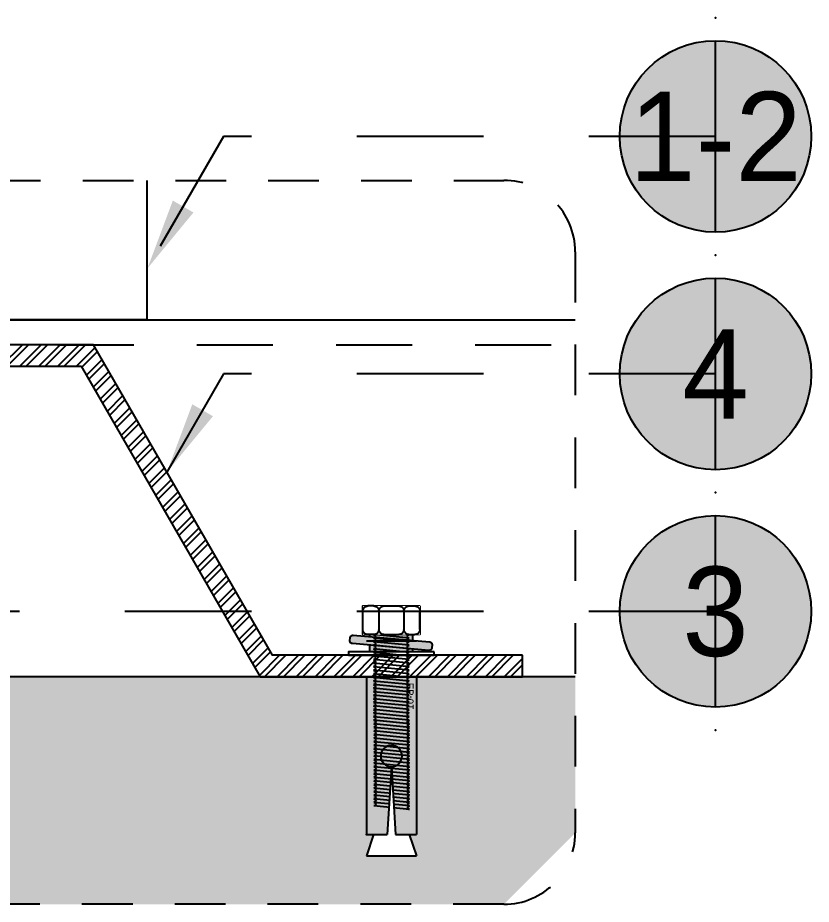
# Model space of a CAD drawing. Header units: millimetres. Extents: x -244126 to 368105, y -173968 to 259060.
# Drawn here: x 42977.8 to 43089, y 14122.6 to 14246.7 of the extents above; entities that cross this region are included whole.
import ezdxf
from ezdxf.enums import TextEntityAlignment as Align
from ezdxf.xclip import XClip

# ---------------------------------------------------------------- set-up
doc = ezdxf.new("R2010")
doc.units = ezdxf.units.MM
doc.header["$MEASUREMENT"] = 0
doc.header["$XCLIPFRAME"] = 0
for name, pattern in [('HIDDEN', [9.525, 6.35, -3.175]), ('TA_HL_001.00', [6.5, 3.55, -2.95]), ('TA_HL_002.00', [13, 7.1, -5.9]), ('TA_HL_003.00000', [19.5, 10.65, -8.85])]:
    doc.linetypes.add(name, pattern=pattern)
for name, color, linetype in [('000 - H A T C H', 8, 'Continuous'), ('000 - L I N E 0.1', 1, 'Continuous'), ('000 - SYMBOL CON', 1, 'Continuous'), ('000 - T E X T', 4, 'Continuous'), ('000 - WIPEOUT', 250, 'Continuous'), ('001 - ASCESSORIES', 1, 'Continuous'), ('002 - STRUCTURAL STEEL', 4, 'Continuous'), ('A04_TUBE SERIES', 7, 'Continuous')]:
    doc.layers.add(name, color=color, linetype=linetype)
doc.styles.add('BROWALLIA', font='BrowalliaUPC.ttf')
doc.styles.add('Cetury Gothic', font='GOTHIC.TTF')

# ---------------------------------------------------------------- blocks, each defined once
blk = doc.blocks.new('*U714')
at = {"layer": '001 - ASCESSORIES', "color": 8}
for p, q in [((0.0005, -0.0025), (0, 0.0025)), ((0, 0.0025), (0, -0.0025)), ((0.001, -0.0025), (0.0005, 0.0025)), ((0.0015, -0.0025), (0.001, 0.0025)), ((0.002, -0.0025), (0.0015, 0.0025)), ((0.0025, -0.0025), (0.002, 0.0025)), ((0.003, -0.0025), (0.0025, 0.0025)), ((0.0035, -0.0025), (0.003, 0.0025)), ((0.004, -0.0025), (0.0035, 0.0025)), ((0.0045, -0.0025), (0.004, 0.0025)), ((0.005, -0.0025), (0.0045, 0.0025)), ((0.0055, -0.0025), (0.005, 0.0025)), ((0.006, -0.0025), (0.0055, 0.0025)), ((0.0065, -0.0025), (0.006, 0.0025)), ((0.007, -0.0025), (0.0065, 0.0025)), ((0.0075, -0.0025), (0.007, 0.0025)), ((0.008, -0.0025), (0.0075, 0.0025)), ((0.0085, -0.0025), (0.008, 0.0025)), ((0.009, -0.0025), (0.0085, 0.0025)), ((0.0095, -0.0025), (0.009, 0.0025)), ((0.01, -0.0025), (0.0095, 0.0025)), ((0.0105, -0.0025), (0.01, 0.0025)), ((0.011, -0.0025), (0.0105, 0.0025)), ((0.0115, -0.0025), (0.011, 0.0025)), ((0.012, -0.0025), (0.0115, 0.0025)), ((0.0125, -0.0025), (0.012, 0.0025)), ((0.013, -0.0025), (0.0125, 0.0025)), ((0.0135, -0.0025), (0.013, 0.0025)), ((0.014, -0.0025), (0.0135, 0.0025)), ((0.0145, -0.0025), (0.014, 0.0025)), ((0.015, -0.0025), (0.0145, 0.0025)), ((0.0155, -0.0025), (0.015, 0.0025)), ((0.0155, -0.00255), (0.015, 0.00245)), ((0.016, -0.00255), (0.0155, 0.00245)), ((0.0165, -0.00255), (0.016, 0.00245)), ((0.017, -0.00255), (0.0165, 0.00245)), ((0.0175, -0.00255), (0.017, 0.00245)), ((0.018, -0.00255), (0.0175, 0.00245)), ((0.0185, -0.00255), (0.018, 0.00245)), ((0.019, -0.00255), (0.0185, 0.00245)), ((0.0195, -0.00255), (0.019, 0.00245)), ((0.02, -0.00255), (0.0195, 0.00245)), ((0.0205, -0.00255), (0.02, 0.00245)), ((0.021, -0.00255), (0.0205, 0.00245)), ((0.0215, -0.00255), (0.021, 0.00245)), ((0.022, -0.00255), (0.0215, 0.00245)), ((0.0225, -0.00255), (0.022, 0.00245)), ((0.023, -0.00255), (0.0225, 0.00245)), ((0.0235, -0.00255), (0.023, 0.00245)), ((0.024, -0.00255), (0.0235, 0.00245)), ((0.0245, -0.00255), (0.024, 0.00245)), ((0.025, -0.00255), (0.0245, 0.00245)), ((0.0255, -0.00255), (0.025, 0.00245)), ((0.026, -0.00255), (0.0255, 0.00245)), ((0.0265, -0.00255), (0.026, 0.00245)), ((0.027, -0.00255), (0.0265, 0.00245)), ((0.0275, -0.00255), (0.027, 0.00245))]:
    blk.add_line(p, q, dxfattribs=at)
for centre, start, end in [((0.00025, 0.0025), 180, 0), ((0.00075, 0.0025), 180, 0), ((0.00125, 0.0025), 180, 0), ((0.00175, 0.0025), 180, 0), ((0.00225, 0.0025), 180, 0), ((0.00275, 0.0025), 180, 0), ((0.00325, 0.0025), 180, 0), ((0.00375, 0.0025), 180, 0), ((0.00425, 0.0025), 180, 0), ((0.00475, 0.0025), 180, 0), ((0.00525, 0.0025), 180, 0), ((0.00575, 0.0025), 180, 0), ((0.00625, 0.0025), 180, 0), ((0.00675, 0.0025), 180, 0), ((0.00725, 0.0025), 180, 0), ((0.00775, 0.0025), 180, 0), ((0.00825, 0.0025), 180, 0), ((0.00875, 0.0025), 180, 0), ((0.00925, 0.0025), 180, 0), ((0.00975, 0.0025), 180, 0), ((0.01025, 0.0025), 180, 0), ((0.01075, 0.0025), 180, 0), ((0.01125, 0.0025), 180, 0), ((0.01175, 0.0025), 180, 0), ((0.01225, 0.0025), 180, 0), ((0.01275, 0.0025), 180, 0), ((0.01325, 0.0025), 180, 0), ((0.01375, 0.0025), 180, 0), ((0.01425, 0.0025), 180, 0), ((0.01475, 0.0025), 180, 0), ((0.01525, 0.00245), 180, 0), ((0.01575, 0.00245), 180, 0), ((0.01625, 0.00245), 180, 0), ((0.01675, 0.00245), 180, 0), ((0.01725, 0.00245), 180, 0), ((0.01775, 0.00245), 180, 0), ((0.01825, 0.00245), 180, 0), ((0.01875, 0.00245), 180, 0), ((0.01925, 0.00245), 180, 0), ((0.01975, 0.00245), 180, 0), ((0.02025, 0.00245), 180, 0), ((0.02075, 0.00245), 180, 0), ((0.02125, 0.00245), 180, 0), ((0.02175, 0.00245), 180, 0), ((0.02225, 0.00245), 180, 0), ((0.02275, 0.00245), 180, 0), ((0.02325, 0.00245), 180, 0), ((0.02375, 0.00245), 180, 0), ((0.02425, 0.00245), 180, 0), ((0.02475, 0.00245), 180, 0), ((0.02525, 0.00245), 180, 0), ((0.02575, 0.00245), 180, 0), ((0.02625, 0.00245), 180, 0), ((0.02675, 0.00245), 180, 0), ((0.00025, -0.0025), 0, 180), ((0.00075, -0.0025), 0, 180), ((0.00125, -0.0025), 0, 180), ((0.00175, -0.0025), 0, 180), ((0.00225, -0.0025), 0, 180), ((0.00275, -0.0025), 0, 180), ((0.00325, -0.0025), 0, 180), ((0.00375, -0.0025), 0, 180), ((0.00425, -0.0025), 0, 180), ((0.00475, -0.0025), 0, 180), ((0.00525, -0.0025), 0, 180), ((0.00575, -0.0025), 0, 180), ((0.00625, -0.0025), 0, 180), ((0.00675, -0.0025), 0, 180), ((0.00725, -0.0025), 0, 180), ((0.00775, -0.0025), 0, 180), ((0.00825, -0.0025), 0, 180), ((0.00875, -0.0025), 0, 180), ((0.00925, -0.0025), 0, 180), ((0.00975, -0.0025), 0, 180), ((0.01025, -0.0025), 0, 180), ((0.01075, -0.0025), 0, 180), ((0.01125, -0.0025), 0, 180), ((0.01175, -0.0025), 0, 180), ((0.01225, -0.0025), 0, 180), ((0.01275, -0.0025), 0, 180), ((0.01325, -0.0025), 0, 180), ((0.01375, -0.0025), 0, 180), ((0.01425, -0.0025), 0, 180), ((0.01475, -0.0025), 0, 180), ((0.01525, -0.0025), 0, 180), ((0.01525, -0.00255), 0, 180), ((0.01575, -0.00255), 0, 180), ((0.01625, -0.00255), 0, 180), ((0.01675, -0.00255), 0, 180), ((0.01725, -0.00255), 0, 180), ((0.01775, -0.00255), 0, 180), ((0.01825, -0.00255), 0, 180), ((0.01875, -0.00255), 0, 180), ((0.01925, -0.00255), 0, 180), ((0.01975, -0.00255), 0, 180), ((0.02025, -0.00255), 0, 180), ((0.02075, -0.00255), 0, 180), ((0.02125, -0.00255), 0, 180), ((0.02175, -0.00255), 0, 180), ((0.02225, -0.00255), 0, 180), ((0.02275, -0.00255), 0, 180), ((0.02325, -0.00255), 0, 180), ((0.02375, -0.00255), 0, 180), ((0.02425, -0.00255), 0, 180), ((0.02475, -0.00255), 0, 180), ((0.02525, -0.00255), 0, 180), ((0.02575, -0.00255), 0, 180), ((0.02625, -0.00255), 0, 180), ((0.02675, -0.00255), 0, 180), ((0.02725, -0.00255), 0, 180)]:
    blk.add_arc(centre, 0.00025, start, end, dxfattribs=at)
blk = doc.blocks.new('A$Ce4c8db74')
at = {"layer": '000 - H A T C H'}
h = blk.add_hatch(color=250, dxfattribs=at)
h.dxf.hatch_style = 1
h.paths.add_polyline_path([(0.00528, 0.00544, 0.414214), (0.00485, 0.00581), (0.00445, 0.00577, 0.414214), (0.00409, 0.00534), (0.00502, -0.00534, 0.414214), (0.00546, -0.0057), (0.00585, -0.00567, 0.414214), (0.00622, -0.00524)])
h = blk.add_hatch(color=250, dxfattribs=at)
h.dxf.hatch_style = 1
h.paths.add_polyline_path([(0.00429, 0.00305), (0.004, 0.00305), (0.004, 0.00245), (0.004, -0.00295), (0.00481, -0.00295)])
h = blk.add_hatch(color=250, dxfattribs=at)
h.dxf.hatch_style = 1
h.paths.add_polyline_path([(0.00641, 0.00305), (0.00549, 0.00305), (0.00602, -0.00295), (0.00641, -0.00295)])
at = {"layer": '000 - L I N E 0.1', "color": 9}
for p, q in [((0.00549, 0.00305), (0.00641, 0.00305)), ((0.00602, -0.00295), (0.00641, -0.00295))]:
    blk.add_line(p, q, dxfattribs=at)
at = {"layer": '001 - ASCESSORIES', "color": 1}
blk.add_lwpolyline([(0.00641, -0.006), (0.00641, 0.006), (0.00691, 0.006), (0.00691, -0.006)], close=True, dxfattribs=at)
at = {"layer": '001 - ASCESSORIES', "color": 0}
blk.add_lwpolyline([(0, -0.004), (0.004, -0.004), (0.004, 0.004), (0, 0.004)], close=True, dxfattribs=at)
blk.add_wipeout([(0, 0.004), (0.004, 0.004), (0.004, -0.004), (0, -0.004)]).dxf.layer = '000 - WIPEOUT'
at = {"layer": '000 - L I N E 0.1', "color": 9}
for p, q in [((0.004, 0.00305), (0.00429, 0.00305)), ((0.004, -0.00295), (0.00481, -0.00295))]:
    blk.add_line(p, q, dxfattribs=at)
blk.add_lwpolyline([(0.00445, 0.00577, 0.414214), (0.00409, 0.00534), (0.00502, -0.00534, 0.414214), (0.00546, -0.0057), (0.00585, -0.00567, 0.414214), (0.00622, -0.00524), (0.00528, 0.00544, 0.414214), (0.00485, 0.00581)], format="xyb", close=True, dxfattribs=at)
at = {"layer": '001 - ASCESSORIES', "color": 1}
for p, q in [((0.0033, 0.004), (0.0007, 0.004)), ((0, 0.00245), (0, 0.0033)), ((0.004, 0.00245), (0.004, 0.0033)), ((0.0007, 0.00175), (0.0033, 0.00175)), ((0, 0.00105), (0, -0.00105)), ((0.004, 0.00105), (0.004, -0.00105)), ((0, -0.00245), (0, -0.0033)), ((0.0007, -0.00175), (0.0033, -0.00175)), ((0.004, -0.00245), (0.004, -0.0033)), ((0.0033, -0.004), (0.0007, -0.004))]:
    blk.add_line(p, q, dxfattribs=at)
for centre, start, end in [((0.0007, 0.0033), 90, 180), ((0.0033, 0.0033), 0, 90), ((0.0007, 0.00245), 180, 270), ((0.0007, 0.00105), 90, 180), ((0.0033, 0.00245), 270, 0), ((0.0033, 0.00105), 360, 90), ((0.0007, -0.00105), 180, 270), ((0.0033, -0.00105), 270, 0), ((0.0007, -0.00245), 90, 180), ((0.0033, -0.00245), 360, 90), ((0.0007, -0.0033), 180, 270), ((0.0033, -0.0033), 270, 360)]:
    blk.add_arc(centre, 0.0007, start, end, dxfattribs=at)
blk = doc.blocks.new('*U695')
at = {"layer": '001 - ASCESSORIES', "color": 0}
blk.add_line((0, -0.0035), (0, 0.0035), dxfattribs=at)
blk.add_blockref('*U714', (-0.0089, 0), dxfattribs=at)
at = {"layer": '001 - ASCESSORIES', "color": 0, "insert": (0.00271, -0.0021), "char_height": 0.001, "width": 0.0596844, "attachment_point": 2, "style": 'Cetury Gothic'}
blk.add_mtext('{\\C150;EB-01}', dxfattribs=at)
at = {"layer": '001 - ASCESSORIES'}
blk.add_blockref('A$Ce4c8db74', (-0.00991, 0), dxfattribs=at)
at = {"color": 0}
blk.add_wipeout([(0.0251, 0.0035), (0.0221, 0.0025), (0.0221, 0.00058), (0.0126, 0), (0.0221, -0.00058), (0.0221, -0.0025), (0.0251, -0.0035)], dxfattribs=at).dxf.layer = '001 - ASCESSORIES'
at = {"layer": '000 - H A T C H'}
h = blk.add_hatch(color=250, dxfattribs=at)
h.dxf.hatch_style = 1
h.paths.add_polyline_path([(0.0221, 0.0035), (0, 0.0035), (0, -0.0035), (0.0221, -0.0035), (0.0221, -0.00058), (0.0126, 0, -1), (0.0096, 0, -1), (0.0126, 0), (0.0221, 0.00058)])
at = {"layer": '001 - ASCESSORIES', "color": 0}
for p, q in [((-0.00501, 0.0035), (-0.00501, -0.0035)), ((0, 0.0035), (0.0221, 0.0035)), ((0.0221, 0.0025), (0.0251, 0.0035)), ((0.0221, 0.0035), (0.0221, 0.00058)), ((0.0251, 0.0035), (0.0251, -0.0035)), ((0.0126, 0), (0.0221, 0.00058)), ((0.0126, 0), (0.0221, -0.00058)), ((0.0221, -0.00058), (0.0221, -0.0035)), ((0, -0.0035), (0.0221, -0.0035)), ((0.0221, -0.0025), (0.0251, -0.0035))]:
    blk.add_line(p, q, dxfattribs=at)
blk.add_circle((0.0111, 0), 0.0015, dxfattribs=at)
for p in [(0.0221, 0.0035), (0.0131, 0)]:
    blk.add_point(p, dxfattribs=at)
blk = doc.blocks.new('*U720')
at = {"layer": 'A04_TUBE SERIES', "color": 3, "linetype": 'ByBlock'}
for points in [[(-1725, -25), (-1725, 25)], [(-1625, 25), (-1725, 25)], [(-1625, 25), (-1525, 25)], [(-1525, 25), (-1525, -25)], [(-1475, 25), (-1375, 25)], [(-1475, -25), (-1475, 25)], [(-1375, 25), (-1275, 25)], [(-1275, 25), (-1275, -25)], [(-1225, 25), (-1125, 25)], [(-1225, -25), (-1225, 25)], [(-1125, 25), (-1025, 25)], [(-1025, 25), (-1025, -25)], [(-975, 25), (-875, 25)], [(-975, -25), (-975, 25)], [(-875, 25), (-775, 25)], [(-775, 25), (-775, -25)], [(-725, 25), (-625, 25)], [(-725, -25), (-725, 25)], [(-625, 25), (-525, 25)], [(-525, 25), (-525, -25)], [(-475, 25), (-375, 25)], [(-475, -25), (-475, 25)], [(-375, 25), (-275, 25)], [(-275, 25), (-275, -25)], [(-225, 25), (-125, 25)], [(-225, -25), (-225, 25)], [(-125, 25), (-25, 25)], [(-25, 25), (-25, -25)], [(25, 25), (125, 25)], [(25, -25), (25, 25)], [(125, 25), (225, 25)], [(225, 25), (225, -25)], [(275, 25), (375, 25)], [(275, -25), (275, 25)], [(375, 25), (475, 25)], [(475, 25), (475, -25)], [(525, 25), (625, 25)], [(525, -25), (525, 25)], [(625, 25), (725, 25)], [(725, 25), (725, -25)], [(775, 25), (875, 25)], [(775, -25), (775, 25)], [(875, 25), (975, 25)], [(975, 25), (975, -25)], [(1025, 25), (1125, 25)], [(1025, -25), (1025, 25)], [(1125, 25), (1225, 25)], [(1225, 25), (1225, -25)], [(1275, 25), (1375, 25)], [(1275, -25), (1275, 25)], [(1375, 25), (1475, 25)], [(1475, 25), (1475, -25)], [(1525, 25), (1625, 25)], [(1525, -25), (1525, 25)], [(1725, 25), (1625, 25)], [(1725, 25), (1725, -25)], [(-1625, -25), (-1725, -25)], [(-1625, -25), (-1525, -25)], [(-1475, -25), (-1375, -25)], [(-1375, -25), (-1275, -25)], [(-1225, -25), (-1125, -25)], [(-1125, -25), (-1025, -25)], [(-975, -25), (-875, -25)], [(-875, -25), (-775, -25)], [(-725, -25), (-625, -25)], [(-625, -25), (-525, -25)], [(-475, -25), (-375, -25)], [(-375, -25), (-275, -25)], [(-225, -25), (-125, -25)], [(-125, -25), (-25, -25)], [(25, -25), (125, -25)], [(125, -25), (225, -25)], [(275, -25), (375, -25)], [(375, -25), (475, -25)], [(525, -25), (625, -25)], [(625, -25), (725, -25)], [(775, -25), (875, -25)], [(875, -25), (975, -25)], [(1025, -25), (1125, -25)], [(1125, -25), (1225, -25)], [(1275, -25), (1375, -25)], [(1375, -25), (1475, -25)], [(1525, -25), (1625, -25)], [(1725, -25), (1625, -25)]]:
    blk.add_lwpolyline(points, dxfattribs=at)
at = {"layer": 'A04_TUBE SERIES', "color": 1, "linetype": 'ByBlock'}
for points in [[(-1525, 25), (-1475, 25), (-1475, -25), (-1525, -25)], [(-1275, 25), (-1225, 25), (-1225, -25), (-1275, -25)], [(-1025, 25), (-975, 25), (-975, -25), (-1025, -25)], [(-775, 25), (-725, 25), (-725, -25), (-775, -25)], [(-525, 25), (-475, 25), (-475, -25), (-525, -25)], [(-275, 25), (-225, 25), (-225, -25), (-275, -25)], [(-25, 25), (25, 25), (25, -25), (-25, -25)], [(225, 25), (275, 25), (275, -25), (225, -25)], [(475, 25), (525, 25), (525, -25), (475, -25)], [(725, 25), (775, 25), (775, -25), (725, -25)], [(975, 25), (1025, 25), (1025, -25), (975, -25)], [(1225, 25), (1275, 25), (1275, -25), (1225, -25)], [(1475, 25), (1525, 25), (1525, -25), (1475, -25)]]:
    blk.add_lwpolyline(points, close=True, dxfattribs=at)
blk = doc.blocks.new('*U710')
at = {"color": 0}
blk.add_wipeout([(-25, 2050), (25, 2050), (25, 0), (-25, 0)], dxfattribs=at).dxf.layer = '000 - WIPEOUT'
at = {"layer": '002 - STRUCTURAL STEEL', "color": 0, "linetype": 'ByBlock'}
blk.add_lwpolyline([(-25, 2050), (25, 2050), (25, 0), (-25, 0)], close=True, dxfattribs=at)
blk = doc.blocks.new('*U712')
at = {"color": 0}
blk.add_wipeout([(-25, 1950), (25, 1950), (25, 0), (-25, 0)], dxfattribs=at).dxf.layer = '000 - WIPEOUT'
at = {"layer": '002 - STRUCTURAL STEEL', "color": 0, "linetype": 'ByBlock'}
blk.add_lwpolyline([(-25, 1950), (25, 1950), (25, 0), (-25, 0)], close=True, dxfattribs=at)
blk = doc.blocks.new('*U711')
at = {"color": 0}
blk.add_wipeout([(-25, 700), (25, 700), (25, 0), (-25, 0)], dxfattribs=at).dxf.layer = '000 - WIPEOUT'
at = {"layer": '002 - STRUCTURAL STEEL', "color": 0, "linetype": 'ByBlock'}
blk.add_lwpolyline([(-25, 700), (25, 700), (25, 0), (-25, 0)], close=True, dxfattribs=at)
blk = doc.blocks.new('*U682')
at = {"color": 0}
blk.add_wipeout([(-25, 450), (25, 450), (25, 0), (-25, 0)], dxfattribs=at).dxf.layer = '000 - WIPEOUT'
at = {"layer": '002 - STRUCTURAL STEEL', "color": 0, "linetype": 'ByBlock'}
blk.add_lwpolyline([(-25, 450), (25, 450), (25, 0), (-25, 0)], close=True, dxfattribs=at)
blk = doc.blocks.new('A$C9a2d73c1')
at = {"color": 1}
blk.add_blockref('*U720', (-1325, 349.98), dxfattribs=at)
at = {"color": 3}
for name, p in [('*U710', (-825, 74.98)), ('*U710', (-75, 74.98)), ('*U712', (-575, 124.98)), ('*U712', (-325, 124.98))]:
    blk.add_blockref(name, p, dxfattribs=at)
at = {"color": 3, "rotation": 270}
for name, p in [('*U711', (-1550, 99.98)), ('*U711', (-800, 99.98)), ('*U682', (-50, 99.98))]:
    blk.add_blockref(name, p, dxfattribs=at)
blk = doc.blocks.new('A$C600fb097')
at = {"layer": '000 - H A T C H'}
h = blk.add_hatch(dxfattribs=at)
h.set_pattern_fill('AR-CONC', color=8, scale=5)
h.set_pattern_definition([(50, (-43025.01, -13861.457), (35.86301, -3.137607), [3.75, -41.25]), (355, (-43025.01, -13861.457), (-6.937567, 37.609607), [3, -33]), (100.451444, (-43022.02, -13861.72), (28.925442, 34.472), [3.18701, -35.057106]), (46.1842, (-43025.01, -13851.457), (53.362067, -8.275964), [5.625, -61.875]), (96.63564, (-43020.56, -13852.147), (46.7331, 48.70593), [4.78052, -52.58569]), (351.18416, (-43025.01, -13851.46), (46.7331, 48.70593), [4.5, -49.5]), (21, (-43020.01, -13853.957), (29.845353, -20.130945), [3.75, -41.25]), (326, (-43020.01, -13853.957), (12.165767, 36.257502), [3, -33]), (71.451445, (-43017.522, -13855.635), (42.01112, 16.126558), [3.18701, -35.057106]), (37.5, (-43025.009, -13861.457), (0.6079928, 16.6446927), [0, -32.6, 0, -33.5, 0, -33.125]), (7.5, (-43025.009, -13861.457), (13.153477, 19.7205856), [0, -19.1, 0, -31.85, 0, -12.625]), (327.5, (-43036.159, -13861.457), (26.691122, -1.1277436), [0, -12.5, 0, -39, 0, -51.75]), (317.5, (-43041.16, -13861.457), (29.159308, 5.005249), [0, -16.25, 0, -25.9, 0, -36.75])])
edge = h.paths.add_edge_path()
edge.add_line((50, -310), (-950, -310))
edge.add_line((-950, -310), (-950, -384.98))
edge.add_arc((-900, -384.98), 50, 180, 270)
edge.add_line((-900, -434.98), (0, -434.98))
edge.add_arc((0, -384.98), 50, 270, 360)
edge.add_line((50, -384.98), (50, -310))
at = {"color": 1}
ref = blk.add_blockref('A$C9a2d73c1', (0, -384.98), dxfattribs=at)
XClip(ref).set_block_clipping_path([(-900, -50), (0, -50), (50, 0), (50, 384.976429552), (0, 434.976429552), (-900, 434.976429552), (-950, 384.976429552), (-950, 0)])
at = {"layer": '000 - H A T C H'}
h = blk.add_hatch(dxfattribs=at)
h.set_pattern_fill('ANSI32', color=8, scale=5)
h.set_pattern_definition([(45, (-43229.3557, -13861.4574), (-1.325825215, 1.325825215), []), (45, (-43228.4718, -13861.4574), (-1.325825215, 1.325825215), [])])
h.paths.add_polyline_path([(-497.39, -307), (-532.39, -307), (-557.5, -263.5), (-592.5, -263.5), (-617.61, -307), (-652.61, -307), (-652.61, -310), (-615.88, -310), (-590.77, -266.5), (-559.23, -266.5), (-534.12, -310), (-497.39, -310)])
at = {"color": 1, "linetype": 'TA_HL_003.00000'}
blk.add_lwpolyline([(-800, -263.5), (-100, -263.5)], dxfattribs=at)
at = {"layer": '001 - ASCESSORIES', "color": 3}
blk.add_lwpolyline([(-497.39, -307), (-532.39, -307), (-557.5, -263.5), (-592.5, -263.5), (-617.61, -307), (-652.61, -307), (-652.61, -310), (-615.88, -310), (-590.77, -266.5), (-559.23, -266.5), (-534.12, -310), (-497.39, -310)], close=True, dxfattribs=at)
at = {"color": 2, "xscale": -1000, "yscale": 1000, "zscale": 1000, "rotation": 90}
blk.add_blockref('*U695', (-515.75, -310), dxfattribs=at)
blk = doc.blocks.new('000 - ARROW FOR SYMBOL')
at = {"layer": '000 - SYMBOL CON', "color": 0, "linetype": 'HIDDEN'}
blk.add_solid([(1.289, 1.565), (0, 0), (0.711, 1.899)], dxfattribs=at)
blk = doc.blocks.new('*U724')
h = blk.add_hatch(color=250)
h.dxf.hatch_style = 1
edge = h.paths.add_edge_path()
edge.add_arc((0, 0), 2.683, 0, 360)
for p in [(0, 3.326), (0, -3.326)]:
    blk.add_point(p)
at = {"layer": '000 - SYMBOL CON', "color": 0, "linetype": 'ByBlock'}
for points in [[(0, 0), (-13.784, 0), (-15.917, -3.695)], [(-13.784, 0), (-13.784, 0), (-15.917, -3.695)]]:
    blk.add_lwpolyline(points, dxfattribs=at)
at = {"layer": '000 - SYMBOL CON', "color": 2}
blk.add_circle((0, 0), 2.683, dxfattribs=at)
at = {"layer": 'Defpoints', "color": 250}
blk.add_line((0, -2.683), (0, 2.683), dxfattribs=at)
at = {"layer": '000 - SYMBOL CON', "color": 0}
blk.add_blockref('000 - ARROW FOR SYMBOL', (-15.917, -3.695), dxfattribs=at)
blk.add_blockref('000 - ARROW FOR SYMBOL', (-15.917, -3.695), dxfattribs=at)
at = {"layer": '000 - T E X T', "style": 'BROWALLIA'}
blk.add_attdef('NO.CODE', text='', height=2.5, dxfattribs=at).set_placement((0, 0), align=Align.MIDDLE_CENTER)
blk = doc.blocks.new('*U725')
h = blk.add_hatch(color=250)
h.dxf.hatch_style = 1
edge = h.paths.add_edge_path()
edge.add_arc((0, 0), 2.683, 0, 360)
for p in [(0, 3.326), (0, -3.326)]:
    blk.add_point(p)
at = {"layer": '000 - SYMBOL CON', "color": 0, "linetype": 'ByBlock'}
for points in [[(0, 0), (-13.784, 0), (-15.371, -2.75)], [(-13.784, 0), (-13.784, 0), (-15.371, -2.75)]]:
    blk.add_lwpolyline(points, dxfattribs=at)
at = {"layer": '000 - SYMBOL CON', "color": 2}
blk.add_circle((0, 0), 2.683, dxfattribs=at)
at = {"layer": 'Defpoints', "color": 250}
blk.add_line((0, -2.683), (0, 2.683), dxfattribs=at)
at = {"layer": '000 - SYMBOL CON', "color": 0}
blk.add_blockref('000 - ARROW FOR SYMBOL', (-15.371, -2.75), dxfattribs=at)
blk.add_blockref('000 - ARROW FOR SYMBOL', (-15.371, -2.75), dxfattribs=at)
at = {"layer": '000 - T E X T', "style": 'BROWALLIA'}
blk.add_attdef('NO.CODE', text='', height=2.5, dxfattribs=at).set_placement((0, 0), align=Align.MIDDLE_CENTER)
blk = doc.blocks.new('*U732')
h = blk.add_hatch(color=250)
h.dxf.hatch_style = 1
edge = h.paths.add_edge_path()
edge.add_arc((0, 0), 2.683, 0, 360)
for p in [(0, 3.326), (0, -3.326)]:
    blk.add_point(p)
at = {"layer": '000 - SYMBOL CON', "color": 0, "linetype": 'ByBlock'}
blk.add_lwpolyline([(0, 0), (-25.37, 0), (-29.608, 7.341)], dxfattribs=at)
at = {"layer": '000 - SYMBOL CON', "color": 2}
blk.add_circle((0, 0), 2.683, dxfattribs=at)
at = {"layer": 'Defpoints', "color": 250}
blk.add_line((0, -2.683), (0, 2.683), dxfattribs=at)
at = {"layer": '000 - T E X T', "style": 'BROWALLIA'}
blk.add_attdef('NO.CODE', text='', height=2.5, dxfattribs=at).set_placement((0, 0), align=Align.MIDDLE_CENTER)

msp = doc.modelspace()

# ---------------------------------------------------------------- hatches: boundary and pattern name
at = {"layer": '000 - H A T C H'}
h = msp.add_hatch(dxfattribs=at)
h.set_pattern_fill('ANSI32', color=8, scale=5)
h.set_pattern_definition([(45, (316.54, 602.9894), (-1.325825215, 1.325825215), []), (45, (317.424, 602.9894), (-1.325825215, 1.325825215), [])])
h.paths.add_polyline_path([(43048.51048, 14157.44674), (43013.51048, 14157.44674), (42988.39575, 14200.94674), (42953.39575, 14200.94674), (42928.28101, 14157.44674), (42893.28101, 14157.44674), (42893.28101, 14154.44674), (42930.01306, 14154.44674), (42955.1278, 14197.94674), (42986.6637, 14197.94674), (43011.77843, 14154.44674), (43048.51048, 14154.44674)])

# ---------------------------------------------------------------- linework, layer by layer
at = {"layer": '001 - ASCESSORIES', "color": 3}
msp.add_lwpolyline([(43048.51048, 14157.44674), (43013.51048, 14157.44674), (42988.39575, 14200.94674), (42953.39575, 14200.94674), (42928.28101, 14157.44674), (42893.28101, 14157.44674), (42893.28101, 14154.44674), (42930.01306, 14154.44674), (42955.1278, 14197.94674), (42986.6637, 14197.94674), (43011.77843, 14154.44674), (43048.51048, 14154.44674)], close=True, dxfattribs=at)

# ---------------------------------------------------------------- next in the draw order: block references
at = {"color": 2, "xscale": -1000, "yscale": 1000, "zscale": 1000, "rotation": 90}
msp.add_blockref('*U695', (43030.14446, 14154.44674), dxfattribs=at)

# ---------------------------------------------------------------- next in the draw order: block references
at = {"color": 1}
ref = msp.add_blockref('A$C600fb097', (43545.89575, 14464.44674), dxfattribs=at)
XClip(ref).set_block_clipping_path([(-500, -341.8691962455), (-650, -341.8691962455), (-660, -331.8691962455), (-660, -250.4869476581), (-650, -240.4869476581), (-500, -240.4869476581), (-490, -250.4869476581), (-490, -331.8691962455)])

# ---------------------------------------------------------------- next in the draw order: linework, layer by layer
at = {"layer": '000 - SYMBOL CON', "color": 2, "linetype": 'TA_HL_002.00'}
msp.add_lwpolyline([(43045.89575, 14122.57754), (42895.89575, 14122.57754, -0.414213562), (42885.89575, 14132.57754), (42885.89575, 14213.95979, -0.414213562), (42895.89575, 14223.95979), (43045.89575, 14223.95979, -0.414213562), (43055.89575, 14213.95979), (43055.89575, 14132.57754, -0.414213562)], format="xyb", close=True, dxfattribs=at)

# ---------------------------------------------------------------- next in the draw order: block references
at = {"layer": '000 - T E X T', "color": 2, "linetype": 'TA_HL_001.00', "ltscale": 2.5, "xscale": 5, "yscale": 5, "zscale": 5}
for name, p, values in [('*U724', (43075.55111, 14230.11275), {'NO.CODE': '1-2'}), ('*U725', (43075.55111, 14196.8566), {'NO.CODE': '4'}), ('*U732', (43075.55111, 14163.60045), {'NO.CODE': '3'})]:
    msp.add_blockref(name, p, dxfattribs=at).add_auto_attribs(values)

doc.saveas('drawing.dxf')
